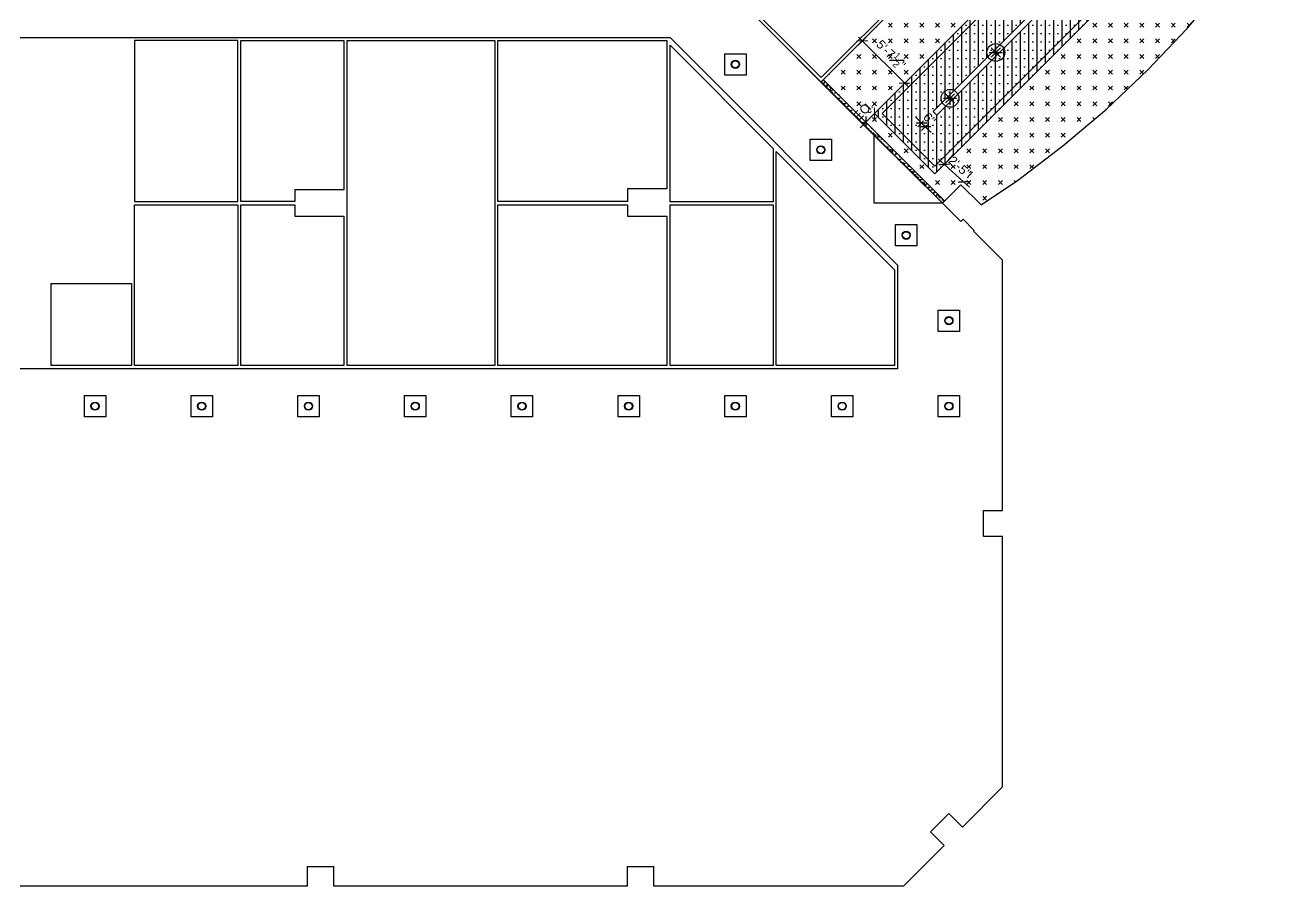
# Model space of a CAD drawing. Header units: inches. Extents: x 12 to 4427, y 13 to 4428.
# Drawn here: x 2248 to 3662, y 13 to 980 of the extents above; entities that cross this region are included whole.
import ezdxf

# ---------------------------------------------------------------- set-up
doc = ezdxf.new("R2010")
doc.units = ezdxf.units.IN
doc.header["$LTSCALE"] = 96
doc.header["$MEASUREMENT"] = 0
for name, color, linetype in [('A-ANNO-DIMS', 4, 'Continuous'), ('A-Clng-Grid-Exst', 11, 'Continuous'), ('A-Clng-Neww', 94, 'Continuous'), ('A-Clng-Patt', 13, 'Continuous'), ('A-Lite-Exst', 55, 'Continuous')]:
    doc.layers.add(name, color=color, linetype=linetype)
doc.styles.add('XFINE_1-8', font='swissl.ttf', dxfattribs={"height": 10})
doc.dimstyles.new('OTJ_1-8', dxfattribs={"dimscale": 96, "dimtxt": 0.09375, "dimasz": 0.09375, "dimexe": 0.0625, "dimexo": 0.15625, "dimgap": 0.046875, "dimtad": 1, "dimdec": 1, "dimzin": 3, "dimdsep": 46, "dimlunit": 4, "dimtxsty": 'XFINE_1-8', "dimblk": 'ARCHTICK', "dimcen": 0.09, "dimdle": 0.0625, "dimclrd": 15, "dimclre": 15, "dimclrt": 7, "dimadec": 0, "dimazin": 0, "dimtfac": 0.75, "dimtdec": 1, "dimtix": 1, "dimtmove": 1, "dimatfit": 3, "dimfxl": 1, "dimfrac": 1, "dimtolj": 1, "dimtzin": 0, "dimarcsym": 0})

# ---------------------------------------------------------------- blocks, each defined once
blk = doc.blocks.new('PENDANT (2)')
for p, q in [((-7.4, 0), (7.4, 0)), ((-5.2, 5.2), (5.2, -5.2)), ((-5.2, -5.2), (5.2, 5.2)), ((0, -7.4), (0, 7.4))]:
    blk.add_line(p, q)
blk.add_circle((0, 0), 10)
blk = doc.blocks.new('A$C26354C7F')
for radius in [4.62, 4]:
    blk.add_circle((4.6, 13.8), radius)
at = {"layer": 'DefPoints'}
blk.add_lwpolyline([(-7.4, 25.8), (16.6, 25.8), (16.6, 1.8), (-7.4, 1.8)], close=True, dxfattribs=at)
blk = doc.blocks.new('_ArchTick')
at = {"color": 0, "linetype": 'ByBlock', "const_width": 0.15}
blk.add_lwpolyline([(-0.5, -0.5), (0.5, 0.5)], dxfattribs=at)
blk = doc.blocks.new('*D226')
at = {"layer": 'A-ANNO-DIMS', "color": 15, "lineweight": -2, "transparency": 16777216}
for p, q in [((3184.1, 957.1), (3193.6, 966.6)), ((3241.2, 910.5), (3185.1, 966.6)), ((3231.8, 909.5), (3241.2, 918.9))]:
    blk.add_line(p, q, dxfattribs=at)
at = {"layer": 'DefPoints', "color": 0, "transparency": 16777216}
for p in [(3189.3, 962.3), (3173.5, 946.5), (3221.1, 898.9)]:
    blk.add_point(p, dxfattribs=at)
at = {"layer": 'A-ANNO-DIMS', "color": 15, "lineweight": -2, "transparency": 16777216, "xscale": 9, "yscale": 9, "zscale": 9}
for p, rotation in [((3189.3, 962.3), 134.9999999999996), ((3237, 914.7), 314.9999999999996)]:
    blk.add_blockref('_ArchTick', p, dxfattribs=dict(at, rotation=rotation))
at = {"layer": 'A-ANNO-DIMS', "color": 7, "transparency": 16777216, "insert": (3221.6, 947), "char_height": 10, "attachment_point": 5, "rotation": 315, "style": 'XFINE_1-8'}
blk.add_mtext('\\A1;5\'-7{\\H0.750000x;\\S1#2;}"', dxfattribs=at)
blk = doc.blocks.new('*D227')
at = {"layer": 'A-ANNO-DIMS', "color": 15, "lineweight": -2, "transparency": 16777216}
for p, q in [((3255.9, 870), (3249.5, 876.4)), ((3258.2, 872.3), (3251.7, 865.8)), ((3255.9, 870), (3260.1, 865.8)), ((3262.4, 868), (3255.9, 861.5)), ((3260.1, 865.8), (3266.5, 859.4))]:
    blk.add_line(p, q, dxfattribs=at)
at = {"layer": 'DefPoints', "color": 0, "transparency": 16777216}
for p in [(3268.8, 882.9), (3273, 878.6), (3260.1, 865.8)]:
    blk.add_point(p, dxfattribs=at)
at = {"layer": 'A-ANNO-DIMS', "color": 15, "lineweight": -2, "transparency": 16777216, "xscale": 9, "yscale": 9, "zscale": 9}
for p, rotation in [((3255.9, 870), 315.0000000000046), ((3260.1, 865.8), 135.0000000000046)]:
    blk.add_blockref('_ArchTick', p, dxfattribs=dict(at, rotation=rotation))
at = {"layer": 'A-ANNO-DIMS', "color": 7, "transparency": 16777216, "insert": (3264.8, 874.7), "char_height": 10, "attachment_point": 5, "rotation": 315, "style": 'XFINE_1-8'}
blk.add_mtext('\\A1;6"', dxfattribs=at)
blk = doc.blocks.new('*D228')
at = {"layer": 'A-ANNO-DIMS', "color": 15, "lineweight": -2, "transparency": 16777216}
for p, q in [((3192.4, 891.4), (3198.8, 885)), ((3182.7, 881.6), (3189, 875.2)), ((3203, 880.8), (3193.3, 871)), ((3203, 880.8), (3209.4, 887.1)), ((3193.3, 871), (3186.9, 864.6))]:
    blk.add_line(p, q, dxfattribs=at)
at = {"layer": 'DefPoints', "color": 0, "transparency": 16777216}
for p in [(3203, 880.8), (3193.3, 871), (3193.3, 871)]:
    blk.add_point(p, dxfattribs=at)
at = {"layer": 'A-ANNO-DIMS', "color": 15, "lineweight": -2, "transparency": 16777216, "xscale": 9, "yscale": 9, "zscale": 9}
for p, rotation in [((3193.3, 871), 45.00000000000131), ((3203, 880.8), 225.0000000000013)]:
    blk.add_blockref('_ArchTick', p, dxfattribs=dict(at, rotation=rotation))
at = {"layer": 'A-ANNO-DIMS', "color": 7, "transparency": 16777216, "insert": (3191.1, 882.9), "char_height": 10, "attachment_point": 5, "rotation": 45, "style": 'XFINE_1-8'}
blk.add_mtext('\\A1;EQ.', dxfattribs=at)
blk = doc.blocks.new('*D230')
at = {"layer": 'A-ANNO-DIMS', "color": 15, "lineweight": -2, "transparency": 16777216}
for p, q in [((3291.5, 834.6), (3285.5, 827.9)), ((3281.5, 823.5), (3274.8, 829.5)), ((3281.5, 823.5), (3303.2, 803.9)), ((3313.3, 815), (3307.2, 808.4)), ((3303.2, 803.9), (3309.9, 797.9))]:
    blk.add_line(p, q, dxfattribs=at)
at = {"layer": 'DefPoints', "color": 0, "transparency": 16777216}
for p in [(3281.5, 823.5), (3303.2, 803.9), (3303.2, 803.9)]:
    blk.add_point(p, dxfattribs=at)
at = {"layer": 'A-ANNO-DIMS', "color": 15, "lineweight": -2, "transparency": 16777216, "xscale": 9, "yscale": 9, "zscale": 9}
for p, rotation in [((3281.5, 823.5), 317.9709127329182), ((3303.2, 803.9), 137.9709127329182)]:
    blk.add_blockref('_ArchTick', p, dxfattribs=dict(at, rotation=rotation))
at = {"layer": 'A-ANNO-DIMS', "color": 7, "transparency": 16777216, "insert": (3298.8, 820.8), "char_height": 10, "attachment_point": 5, "rotation": 317.9709, "style": 'XFINE_1-8'}
blk.add_mtext('\\A1;2\'-5"', dxfattribs=at)

msp = doc.modelspace()

# ---------------------------------------------------------------- hatches: boundary and pattern name
at = {"layer": 'A-Clng-Patt'}
h = msp.add_hatch(dxfattribs=at)
h.set_pattern_fill('CROSS', color=256, scale=50, style=0)
h.set_pattern_definition([(315, (3130.145, 929.178), (17.67767, -2e-14), [6.25, -18.75]), (45, (3130.145, 924.759), (2e-14, 17.67767), [6.25, -18.75])])
h.paths.add_polyline_path([(3657.32, 1158.16), (3657.4, 1158.08), (3521.12, 1294.13), (3333.43, 1106.45), (3145.63, 918.65), (3281.8, 782.47), (3299.98, 800.67), (3322.74, 777.93), (3363.67, 805.5), (3414.8, 844.19), (3463.72, 885.63), (3510.29, 929.7), (3554.36, 976.27), (3595.8, 1025.19), (3634.49, 1076.32), (3662.06, 1117.25), (3639.3, 1139.99)])
h.paths.add_polyline_path([(3272.06, 814.03), (3204.18, 881.91), (3560.56, 1238.29), (3628.44, 1170.41)], flags=16)
h = msp.add_hatch(dxfattribs=at)
h.set_pattern_fill('SACNCR', color=256, scale=100, angle=45, style=0)
h.set_pattern_definition([(90, (2785.687, 169.03), (-9.375, 2e-15), []), (90, (2790.375, 173.717), (-9.375, 2e-15), [0, -9.375])])
h.paths.add_polyline_path([(3270.9, 880.75), (3268.78, 882.87), (3285.75, 899.84), (3287.87, 897.72)])
h.paths.add_polyline_path([(3273.02, 878.63), (3270.9, 880.75), (3287.87, 897.72), (3290, 895.6)])
h.paths.add_polyline_path([(3290, 895.6), (3287.87, 897.72), (3304.84, 914.69), (3306.97, 912.57)])
h.paths.add_polyline_path([(3287.87, 897.72), (3285.75, 899.84), (3302.72, 916.81), (3304.84, 914.69)])
h.paths.add_polyline_path([(3321.82, 931.66), (3323.94, 929.54), (3306.97, 912.57), (3304.84, 914.69)])
h.paths.add_polyline_path([(3304.84, 914.69), (3302.72, 916.81), (3319.69, 933.79), (3321.82, 931.66)])
h.paths.add_polyline_path([(3338.79, 948.63), (3340.91, 946.51), (3323.94, 929.54), (3321.82, 931.66)])
h.paths.add_polyline_path([(3321.82, 931.66), (3319.69, 933.79), (3336.66, 950.76), (3338.79, 948.63)])
h.paths.add_polyline_path([(3340.91, 946.51), (3338.79, 948.63), (3355.76, 965.61), (3357.88, 963.48)])
h.paths.add_polyline_path([(3353.63, 967.73), (3355.76, 965.61), (3338.79, 948.63), (3336.66, 950.76)])
h.paths.add_polyline_path([(3355.76, 965.61), (3353.63, 967.73), (3370.61, 984.7), (3372.73, 982.58)])
h.paths.add_polyline_path([(3374.85, 980.45), (3357.88, 963.48), (3355.76, 965.61), (3372.73, 982.58)])
h.paths.add_polyline_path([(3387.58, 1001.67), (3389.7, 999.55), (3372.73, 982.58), (3370.61, 984.7)])
h.paths.add_polyline_path([(3374.85, 980.45), (3372.73, 982.58), (3389.7, 999.55), (3391.82, 997.42)])
h.paths.add_polyline_path([(3391.82, 997.42), (3389.7, 999.55), (3406.67, 1016.52), (3408.79, 1014.4)])
h.paths.add_polyline_path([(3404.55, 1018.64), (3406.67, 1016.52), (3389.7, 999.55), (3387.58, 1001.67)])
h.paths.add_polyline_path([(3423.64, 1033.49), (3425.76, 1031.37), (3408.79, 1014.4), (3406.67, 1016.52)])
h.paths.add_polyline_path([(3406.67, 1016.52), (3404.55, 1018.64), (3421.52, 1035.61), (3423.64, 1033.49)])
h.paths.add_polyline_path([(3423.64, 1033.49), (3421.52, 1035.61), (3438.49, 1052.58), (3440.61, 1050.46)])
h.paths.add_polyline_path([(3425.76, 1031.37), (3423.64, 1033.49), (3440.61, 1050.46), (3442.73, 1048.34)])
h.paths.add_polyline_path([(3442.73, 1048.34), (3440.61, 1050.46), (3457.58, 1067.43), (3459.7, 1065.31)])
h.paths.add_polyline_path([(3440.61, 1050.46), (3438.49, 1052.58), (3455.46, 1069.55), (3457.58, 1067.43)])
h.paths.add_polyline_path([(3459.7, 1065.31), (3457.58, 1067.43), (3474.55, 1084.4), (3476.67, 1082.28)])
h.paths.add_polyline_path([(3457.58, 1067.43), (3455.46, 1069.55), (3472.43, 1086.52), (3474.55, 1084.4)])
h.paths.add_polyline_path([(3474.55, 1084.4), (3472.43, 1086.52), (3489.4, 1103.49), (3491.52, 1101.37)])
h.paths.add_polyline_path([(3476.67, 1082.28), (3474.55, 1084.4), (3491.52, 1101.37), (3493.64, 1099.25)])
h.paths.add_polyline_path([(3508.49, 1118.34), (3510.61, 1116.22), (3493.64, 1099.25), (3491.52, 1101.37)])
h.paths.add_polyline_path([(3491.52, 1101.37), (3489.4, 1103.49), (3506.37, 1120.46), (3508.49, 1118.34)])
h.paths.add_polyline_path([(3508.49, 1118.34), (3506.37, 1120.46), (3523.34, 1137.43), (3525.46, 1135.31)])
h.paths.add_polyline_path([(3525.46, 1135.31), (3527.58, 1133.19), (3510.61, 1116.22), (3508.49, 1118.34)])
h.paths.add_polyline_path([(3525.46, 1135.31), (3523.34, 1137.43), (3540.31, 1154.4), (3542.43, 1152.28)])
h.paths.add_polyline_path([(3527.58, 1133.19), (3525.46, 1135.31), (3542.43, 1152.28), (3544.55, 1150.16)])
h.paths.add_polyline_path([(3542.43, 1152.28), (3540.31, 1154.4), (3557.28, 1171.37), (3559.4, 1169.25)])
h.paths.add_polyline_path([(3203.02, 880.75), (3270.9, 812.87), (3627.29, 1169.25), (3559.4, 1237.13)])
h.paths.add_polyline_path([(3544.55, 1150.16), (3542.43, 1152.28), (3559.4, 1169.25), (3561.52, 1167.13)])
h = msp.add_hatch(dxfattribs=at)
h.set_pattern_fill('AR-SAND', color=256, scale=3, style=0)
h.paths.add_polyline_path([(3143.03, 916.05), (3279.32, 780), (3281.8, 782.47), (3145.63, 918.65), (3143.04, 916.06)])

# ---------------------------------------------------------------- linework, layer by layer
at = {"layer": 'A-Clng-Grid-Exst'}
for points in [[(3270.9, 812.87), (3203.02, 880.75), (3559.4, 1237.13), (3627.29, 1169.25)], [(3268.78, 882.87), (3273.02, 878.63), (3561.52, 1167.13), (3557.28, 1171.37), (3268.78, 882.87)], [(3129.6, 1122.53), (3035.55, 1028.48), (3143.03, 921), (3237.08, 1015.05)], [(243.89, 965.97), (2973.07, 966.01), (3228.89, 710.19), (3228.89, 594), (334.41, 594), (243.89, 684.52)], [(2486.99, 962.51), (2370.99, 962.51), (2370.99, 781.75), (2486.99, 781.75)], [(2606.49, 794.75), (2551.25, 794.75), (2551.25, 781.75), (2490.49, 781.75), (2490.49, 962.51), (2606.49, 962.51)], [(2609.99, 962.51), (2776.07, 962.51), (2776.07, 597.5), (2609.99, 597.5)], [(2969.57, 796.19), (2925.25, 796.19), (2925.25, 781.75), (2779.57, 781.75), (2779.57, 781.75), (2779.57, 781.75), (2779.57, 781.75), (2779.57, 962.51), (2802.82, 962.51), (2969.57, 962.51), (2969.57, 947.57)], [(3089.07, 841.52), (3089.07, 781.5), (2973.07, 781.5), (2973.07, 957.52)], [(3143.03, 916.05), (3279.32, 780), (3281.8, 782.47), (3145.63, 918.65), (3143.04, 916.06)], [(3202.62, 856.07), (3279.45, 779.87), (3202.6, 779.87)], [(3225.39, 597.5), (3092.57, 597.5), (3092.57, 838.02), (3194.52, 736.07), (3225.39, 705.2)], [(2370.99, 778.25), (2486.99, 778.25), (2486.99, 597.5), (2370.99, 597.5)], [(2606.49, 597.5), (2490.49, 597.5), (2490.49, 778.25), (2551.25, 778.25), (2551.25, 765.25), (2606.49, 765.25)], [(2969.57, 597.5), (2779.57, 597.5), (2779.57, 778.25), (2925.25, 778.25), (2925.25, 765.25), (2969.57, 765.25)], [(2973.07, 778), (3089.07, 778), (3089.07, 597.5), (2973.07, 597.5)], [(2277.49, 689.5), (2367.49, 689.5), (2367.49, 597.5), (2277.49, 597.5)]]:
    msp.add_lwpolyline(points, close=True, dxfattribs=at)
for points in [[(3035.55, 1028.48), (3143.03, 921), (3237.08, 1015.05), (3129.6, 1122.53), (3035.55, 1028.48)], [(2234.63, 12.99), (2565.38, 12.99), (2565.38, 34.62), (2594.63, 34.62), (2594.63, 12.99), (2925.38, 12.99), (2925.38, 34.62), (2954.63, 34.62), (2954.63, 12.99), (3235.89, 12.99), (3281.11, 58.21), (3265.81, 73.51), (3286.5, 94.19), (3301.82, 78.88), (3347.01, 124.11), (3347.01, 405.38), (3325.38, 405.38), (3325.38, 434.62), (3347.01, 434.62), (3347.01, 715.9), (3314.28, 748.63), (3314.98, 749.33), (3302.5, 761.82), (3300, 759.32), (3279.45, 779.87), (3274.62, 779.87), (3202.62, 779.87), (3202.62, 856.07), (3030.6, 1028.48)], [(2234.63, 12.99), (2565.38, 12.99), (2565.38, 34.62), (2594.63, 34.62), (2594.63, 12.99), (2925.38, 12.99), (2925.38, 34.62), (2954.63, 34.62), (2954.63, 12.99), (3235.89, 12.99), (3281.11, 58.21), (3265.81, 73.51), (3286.5, 94.19), (3301.81, 78.88), (3347.01, 124.11), (3347.01, 405.38), (3325.38, 405.38), (3325.38, 434.62), (3347.01, 434.62), (3347.01, 522), (3347.01, 715.9), (3314.28, 748.63), (3314.99, 749.33), (3302.5, 761.82), (3300, 759.32), (3295.55, 763.78), (3130.03, 929.06), (3073.81, 985.27)]]:
    msp.add_lwpolyline(points, dxfattribs=at)
at = {"layer": 'A-Clng-Neww'}
for points in [[(3659.99, 1160.67), (3657.42, 1163.24), (3523.71, 1296.73), (3143.15, 916.17), (3279.32, 780), (3299.98, 800.67), (3322.74, 777.93), (3363.67, 805.5), (3414.8, 844.19), (3463.72, 885.63), (3510.29, 929.7), (3554.36, 976.27), (3595.8, 1025.19), (3634.49, 1076.32), (3662.06, 1117.25), (3639.3, 1139.99)], [(3228.89, 594), (334.41, 594), (243.89, 684.51), (243.89, 965.97), (2054.99, 966), (2054.99, 951.5), (2147.99, 951.5), (2147.99, 966), (2370.99, 966), (2973.07, 966.01), (3228.89, 710.19)]]:
    msp.add_lwpolyline(points, close=True, dxfattribs=at)
at = {"layer": 'A-Lite-Exst'}
msp.add_lwpolyline([(3559.4, 1228.65), (3618.8, 1169.25), (3270.9, 821.36), (3211.51, 880.75)], close=True, dxfattribs=at)

# ---------------------------------------------------------------- block references
for name, p in [('A$C26354C7F', (3042, 922.08)), ('PENDANT (2)', (3339.41, 949.26)), ('PENDANT (2)', (3287.87, 897.72)), ('A$C26354C7F', (3138, 826.08)), ('A$C26354C7F', (3234, 730.08)), ('A$C26354C7F', (3282, 634.08)), ('A$C26354C7F', (2322, 538.08)), ('A$C26354C7F', (2442, 538.08)), ('A$C26354C7F', (2562, 538.08)), ('A$C26354C7F', (2682, 538.08)), ('A$C26354C7F', (2802, 538.08)), ('A$C26354C7F', (2922, 538.08)), ('A$C26354C7F', (3042, 538.08)), ('A$C26354C7F', (3162, 538.08)), ('A$C26354C7F', (3282, 538.08))]:
    msp.add_blockref(name, p, dxfattribs=at)

# ---------------------------------------------------------------- dimensions: what is measured, and where the dimension line sits
at = {"layer": 'A-ANNO-DIMS'}
for p1, p2, distance, picture, middle in [((3221.15, 898.88), (3173.5, 946.52), -22.37, '*D226', (3221.58, 946.95)), ((3268.78, 882.87), (3273.02, 878.63), -18.21, '*D227', (3264.84, 874.69)), ((3281.51, 823.47), (3303.22, 803.9), 0, '*D230', (3298.82, 820.85))]:
    dim = msp.add_aligned_dim(p1=p1, p2=p2, distance=distance, dimstyle='OTJ_1-8', dxfattribs=at)
    dim.commit()
    dim.dimension.update_dxf_attribs({"geometry": picture, "text_midpoint": middle})
dim = msp.add_aligned_dim(p1=(3203.02, 880.75), p2=(3193.27, 871), distance=0, text='EQ.', dimstyle='OTJ_1-8', dxfattribs=at)
dim.commit()
dim.dimension.update_dxf_attribs({"geometry": '*D228', "text_midpoint": (3191.08, 882.95)})

doc.saveas('drawing.dxf')
